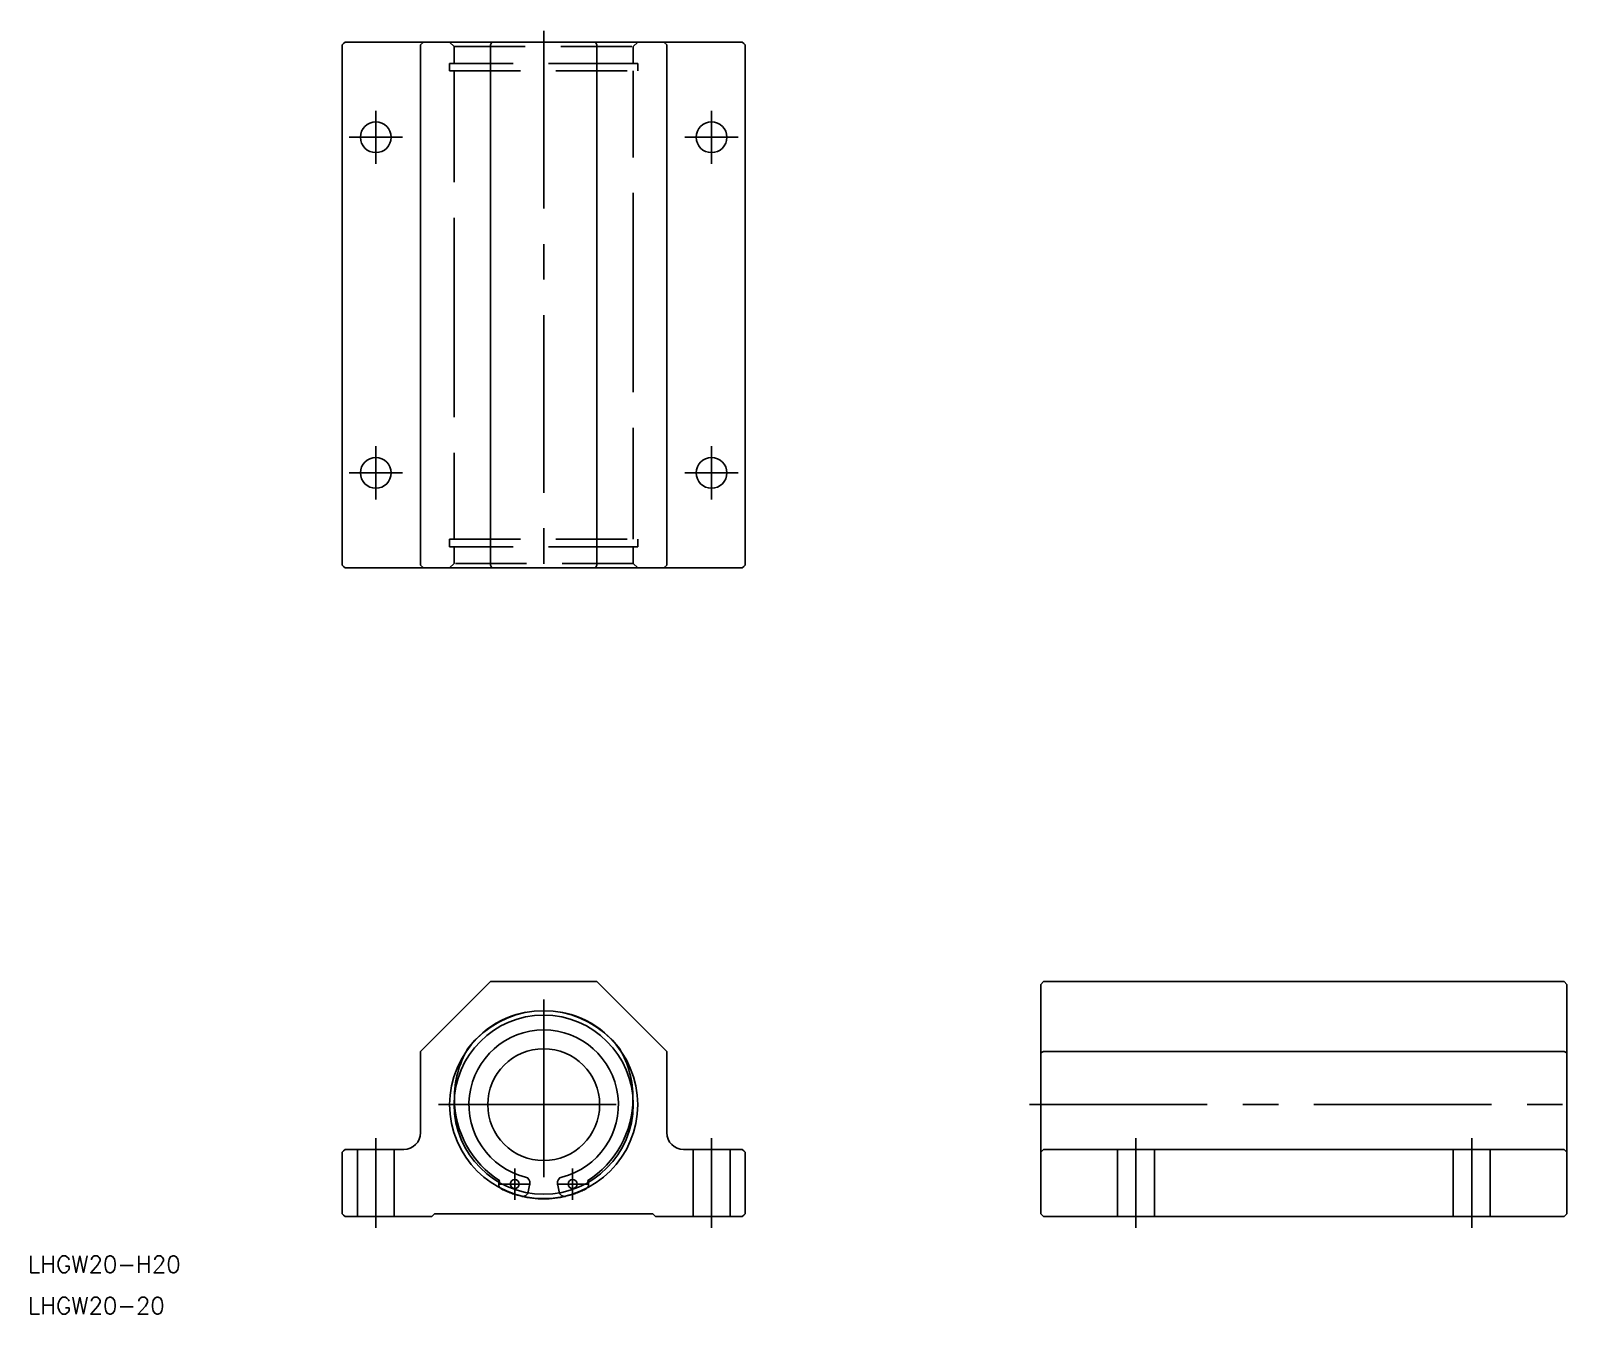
# Model space of a CAD drawing. Extents: x -92 to 185, y -37 to 192.
import ezdxf

# ---------------------------------------------------------------- set-up
doc = ezdxf.new("R2010")
doc.units = 0
doc.linetypes.add('CENTER', pattern=[50.8, 31.75, -6.35, 6.35, -6.35])
doc.linetypes.add('DASHED', pattern=[19.05, 12.7, -6.35])
doc.layers.get('0').update_dxf_attribs({"linetype": 'CONTINUOUS'})
doc.layers.add('CENTER', color=1, linetype='CENTER')
doc.styles.get("Standard").update_dxf_attribs({"font": 'txt.shx', "height": 3, "bigfont": 'bigfont.shx'})

msp = doc.modelspace()

# ---------------------------------------------------------------- linework, layer by layer
at = {"color": 7, "linetype": 'CONTINUOUS'}
for p, q in [((-35.75, 189.69), (-36, 189.44)), ((-36, 96.44), (-36, 189.44)), ((-35.5, 189.94), (-35.75, 189.69)), ((-35.5, 189.94), (-25, 189.94)), ((-21.5, 189.94), (-25, 189.94)), ((-21.5, 189.94), (-22, 189.44)), ((-22, 96.44), (-22, 189.44)), ((-21.5, 189.94), (-9.29, 189.94)), ((-9.29, 189.94), (-9.5, 189.44)), ((-9.5, 96.44), (-9.5, 189.44)), ((-9.29, 189.94), (9.29, 189.94)), ((9.29, 189.94), (21.5, 189.94)), ((9.5, 189.44), (9.29, 189.94)), ((9.5, 96.44), (9.5, 189.44)), ((25, 189.94), (21.5, 189.94)), ((22, 189.44), (21.5, 189.94)), ((22, 96.44), (22, 189.44)), ((25, 189.94), (35.5, 189.94)), ((35.75, 189.69), (35.5, 189.94)), ((36, 189.44), (35.75, 189.69)), ((36, 96.44), (36, 189.44)), ((-36, 96.44), (-35.75, 96.2)), ((-35.75, 96.2), (-35.5, 95.94)), ((-25, 95.94), (-35.5, 95.94)), ((-25, 95.94), (-21.5, 95.94)), ((-21.5, 95.94), (-22, 96.44)), ((-9.29, 95.94), (-21.5, 95.94)), ((-9.29, 95.94), (-9.5, 96.44)), ((9.29, 95.94), (-9.29, 95.94)), ((9.29, 95.94), (9.5, 96.44)), ((21.5, 95.94), (9.29, 95.94)), ((21.5, 95.94), (22, 96.44)), ((21.5, 95.94), (25, 95.94)), ((35.5, 95.94), (25, 95.94)), ((35.5, 95.94), (35.75, 96.2)), ((35.75, 96.2), (36, 96.44)), ((-22, 9.5), (-9.5, 22)), ((-9.5, 22), (9.5, 22)), ((9.5, 22), (22, 9.5)), ((88.85, 21.5), (89.35, 22)), ((88.85, 9.29), (88.85, 21.5)), ((89.35, 22), (182.35, 22)), ((182.35, 22), (182.85, 21.5)), ((182.85, 21.5), (182.85, 9.29)), ((-22, -5), (-22, 9.5)), ((22, 9.5), (22, -5)), ((88.85, 9.29), (89.35, 9.5)), ((88.85, -5), (88.85, 9.29)), ((89.35, 9.5), (182.35, 9.5)), ((182.35, 9.5), (182.85, 9.29)), ((182.85, 9.29), (182.85, -5)), ((88.85, -5), (88.85, -8.5)), ((182.85, -8.5), (182.85, -5)), ((-36, -8.5), (-35.75, -8.25)), ((-35.75, -8.25), (-35.5, -8)), ((-35.5, -8), (-25, -8)), ((25, -8), (35.5, -8)), ((35.5, -8), (35.75, -8.25)), ((35.75, -8.25), (36, -8.5)), ((88.85, -8.5), (89.1, -8.25)), ((89.35, -8), (89.1, -8.25)), ((89.35, -8), (182.35, -8)), ((182.6, -8.25), (182.35, -8)), ((182.6, -8.25), (182.85, -8.5)), ((-36, -19.5), (-36, -8.5)), ((36, -8.5), (36, -19.5)), ((88.85, -19.5), (88.85, -8.5)), ((182.85, -8.5), (182.85, -19.5)), ((-7.85, -13.6), (-7.91, -13.7)), ((7.91, -13.7), (7.85, -13.6)), ((-2.75, -15.58), (-2.49, -14.1)), ((2.49, -14.1), (2.75, -15.58)), ((-35.75, -19.75), (-36, -19.5)), ((-35.5, -20), (-35.75, -19.75)), ((-20, -20), (-35.5, -20)), ((-19.5, -19.5), (-20, -20)), ((-19.5, -19.5), (19.5, -19.5)), ((20, -20), (19.5, -19.5)), ((35.5, -20), (20, -20)), ((35.75, -19.75), (35.5, -20)), ((36, -19.5), (35.75, -19.75)), ((88.85, -19.5), (89.1, -19.75)), ((89.1, -19.75), (89.35, -20)), ((89.35, -20), (182.35, -20)), ((182.35, -20), (182.6, -19.75)), ((182.6, -19.75), (182.85, -19.5))]:
    msp.add_line(p, q, dxfattribs=at)
at = {"color": 3, "linetype": 'DASHED'}
for p, q in [((-16.8, 189.94), (-16, 189.15)), ((-16, 189.15), (16, 189.15)), ((-16, 189.15), (-16, 186.14)), ((16, 189.15), (16.8, 189.94)), ((16, 186.14), (16, 189.15)), ((-16.85, 186.14), (-13.59, 186.14)), ((-16.85, 186.14), (-16.85, 184.79)), ((-13.59, 186.14), (-15.96, 186.14)), ((13.59, 186.14), (-13.59, 186.14)), ((13.59, 186.14), (16.85, 186.14)), ((15.96, 186.14), (13.59, 186.14)), ((16.85, 184.79), (16.85, 186.14)), ((-16.85, 184.79), (16.85, 184.79)), ((-16, 184.79), (-16, 184.54)), ((-16, 184.54), (-16, 179.19)), ((16, 184.54), (16, 184.79)), ((16, 179.19), (16, 184.54)), ((-16, 179.19), (-16, 177.59)), ((-16, 177.59), (-16, 150.29)), ((-16, 177.59), (-16, 150.29)), ((16, 177.59), (16, 179.19)), ((16, 150.29), (16, 177.59)), ((16, 150.29), (16, 177.59)), ((-16, 150.29), (-16, 148.69)), ((16, 148.69), (16, 150.29)), ((-16, 148.69), (-16, 143.34)), ((-16, 148.69), (-16, 143.34)), ((16, 143.34), (16, 148.69)), ((16, 143.34), (16, 148.69)), ((-16, 143.34), (-16, 142.54)), ((-16, 142.54), (-16, 137.19)), ((-16, 142.54), (-16, 137.19)), ((16, 142.54), (16, 143.34)), ((16, 137.19), (16, 142.54)), ((16, 137.19), (16, 142.54)), ((-16, 137.19), (-16, 135.59)), ((-16, 135.59), (-16, 108.3)), ((-16, 135.59), (-16, 108.3)), ((16, 135.59), (16, 137.19)), ((16, 108.3), (16, 135.59)), ((16, 108.3), (16, 135.59)), ((-16, 108.3), (-16, 106.69)), ((16, 106.69), (16, 108.3)), ((-16, 106.69), (-16, 101.34)), ((16, 101.34), (16, 106.69)), ((-16.85, 101.09), (16.85, 101.09)), ((-16.85, 101.09), (-16.85, 99.74)), ((-16.85, 99.74), (-13.59, 99.74)), ((-16, 101.34), (-16, 101.09)), ((-16, 99.74), (-16, 96.74)), ((-13.59, 99.74), (-15.96, 99.74)), ((13.59, 99.74), (-13.59, 99.74)), ((13.59, 99.74), (16.85, 99.74)), ((15.96, 99.74), (13.59, 99.74)), ((16, 101.09), (16, 101.34)), ((16, 96.74), (16, 99.74)), ((16.85, 99.74), (16.85, 101.09)), ((-16, 96.74), (-16.8, 95.94)), ((16, 96.74), (-16, 96.74)), ((16.8, 95.94), (16, 96.74)), ((-33.3, -8), (-33.3, -20)), ((-26.7, -20), (-26.7, -8)), ((26.7, -8), (26.7, -20)), ((33.3, -20), (33.3, -8)), ((102.55, -8), (102.55, -20)), ((109.15, -20), (109.15, -8)), ((162.55, -8), (162.55, -20)), ((169.15, -20), (169.15, -8))]:
    msp.add_line(p, q, dxfattribs=at)
at = {"color": 7, "linetype": 'CONTINUOUS'}
for centre, radius in [((-30, 172.94), 2.75), ((30, 172.94), 2.75), ((-30, 112.94), 2.75), ((30, 112.94), 2.75), ((0, 0), 16.8), ((0, 0), 16), ((-5.16, -14.19), 0.8), ((5.16, -14.19), 0.8)]:
    msp.add_circle(centre, radius, dxfattribs=at)
at = {"color": 3, "linetype": 'DASHED'}
for centre, radius, start, end in [((0, 0), 16.85, 36.265, 143.735), ((1.54, 1.16), 17.5, 149.7914, 180.2142), ((-1.54, 1.16), 17.5, 359.7858, 30.2086), ((-7.04, -14.2), 1, 160.4611, 243.6173), ((0, 0), 16.85, 243.6173, 256.3827), ((-3.73, -15.4), 1, 256.3827, 339.5389), ((0, 0), 16.85, 256.3827, 283.6173), ((3.73, -15.4), 1, 200.4611, 283.6173), ((0, 0), 16.85, 283.6173, 296.3827), ((7.04, -14.2), 1, 296.3827, 19.5389)]:
    msp.add_arc(centre, radius, start, end, dxfattribs=at)
at = {"color": 7, "linetype": 'CONTINUOUS'}
for centre, radius, start, end in [((0, 0), 13.35, 283.996, 256.004), ((0, 0), 10, 0, 180), ((1.54, 1.16), 17.5, 180.2142, 237.542), ((-1.54, 1.16), 17.5, 302.458, 359.7858), ((0, 0), 10, 180, 0), ((-25, -5), 3, 270, 0), ((25, -5), 3, 180, 270), ((-7.04, -14.2), 1, 150, 160.4611), ((-3.47, -13.92), 1, 350, 76.004), ((3.47, -13.92), 1, 103.996, 190), ((7.04, -14.2), 1, 19.5389, 30), ((-3.73, -15.4), 1, 339.5389, 350), ((3.73, -15.4), 1, 190, 200.4611)]:
    msp.add_arc(centre, radius, start, end, dxfattribs=at)
at = {"layer": 'CENTER', "color": 1, "linetype": 'CENTER'}
for p, q in [((0, 191.94), (0, 93.94)), ((-30, 177.69), (-30, 168.19)), ((30, 177.69), (30, 168.19)), ((-34.75, 172.94), (-25.25, 172.94)), ((25.25, 172.94), (34.75, 172.94)), ((-30, 117.69), (-30, 108.19)), ((30, 117.69), (30, 108.19)), ((-34.75, 112.94), (-25.25, 112.94)), ((25.25, 112.94), (34.75, 112.94)), ((0, 18.8), (0, -18.8)), ((86.85, 0), (184.85, 0)), ((-18.8, 0), (18.8, 0)), ((-30, -22), (-30, -6)), ((30, -22), (30, -6)), ((105.85, -22), (105.85, -6)), ((165.85, -22), (165.85, -6)), ((-5.16, -16.99), (-5.16, -11.39)), ((5.16, -11.39), (5.16, -16.99)), ((-2.36, -14.19), (-7.96, -14.19)), ((2.36, -14.19), (7.96, -14.19))]:
    msp.add_line(p, q, dxfattribs=at)

# ---------------------------------------------------------------- texts
at = {"color": 7, "linetype": 'CONTINUOUS'}
for s, p in [('LHGW20-H20', (-92.14, -30.04)), ('LHGW20-20', (-92.14, -37.44))]:
    msp.add_text(s, height=3, dxfattribs=at).set_placement(p)

doc.saveas('drawing.dxf')
